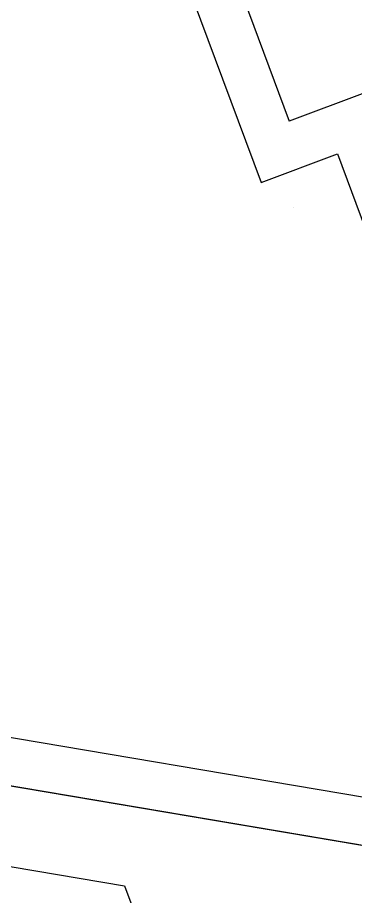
# Model space of a CAD drawing. Extents: x 12199666 to 24617114, y 1197707 to 2548648.
# Drawn here: x 12326968.6 to 12326989.9, y 1255655.6 to 1255711 of the extents above; entities that cross this region are included whole.
import ezdxf

# ---------------------------------------------------------------- set-up
doc = ezdxf.new("R2010")
doc.units = 0
doc.header["$LTSCALE"] = 10
doc.header["$MEASUREMENT"] = 0
doc.layers.add('TX-PLAN-T1-F11$0$_EDO-ALUMINIUM-SECTION', color=90, linetype='Continuous', lineweight=30)
doc.layers.add('TX-PLAN-T1-F11$0$F-Alum', color=4, linetype='Continuous')
doc.layers.add('TX-PLAN-T1-F11$0$Hatch', color=8, linetype='Continuous')

# ---------------------------------------------------------------- blocks, each defined once
blk = doc.blocks.new('TX-PLAN-T1-F11$0$A$C31F16DB5')
at = {"layer": 'TX-PLAN-T1-F11$0$F-Alum'}
blk.add_line((-190.712, 400.525), (-206.216, 391.568), dxfattribs=at)
at = {"layer": 'TX-PLAN-T1-F11$0$F-Alum', "flags": 128}
for points in [[(-250.409, 503.857), (-250.409, 368.864)], [(-203.665, 387.152), (-206.216, 391.568)]]:
    blk.add_lwpolyline(points, dxfattribs=at)
at = {"layer": 'TX-PLAN-T1-F11$0$F-Alum'}
for points in [[(-194.81, 401.622), (-210.315, 392.665), (-207.746, 388.219), (-230.341, 375.165)], [(-247.409, 372.358), (-247.409, 492.667)]]:
    blk.add_lwpolyline(points, dxfattribs=at)
at = {"layer": 'TX-PLAN-T1-F11$0$Hatch'}
blk.add_line((-211.561, 390.414, 0), (-211.561, 390.414, 0), dxfattribs=at)
blk = doc.blocks.new('TX-PLAN-T1-F11$0$TY001')
at = {"layer": 'TX-PLAN-T1-F11$0$F-Alum', "flags": 128}
blk.add_lwpolyline([(14.808, 37.591), (17.174, 37.384, 0.02182), (17.2, 37.382, 0.414214), (17.5, 37.682, 0.087489), (17.482, 37.785), (16.968, 39.196, 0.263725), (16.743, 39.388, -0.359508), (16.5, 39.682), (16.5, 43.795, -0.435799), (17.003, 44.14), (46.049, 44.14), (60, 52.199), (60, 255.97)], format="xyb", dxfattribs=at)
at = {"layer": 'TX-PLAN-T1-F11$0$F-Alum'}
blk.add_lwpolyline([(55, 217.758), (55, 145.901), (50.361, 143.221), (50.766, 142.52), (52.074, 141.873), (52.783, 140.647), (52.865, 139.291), (52.117, 138.158), (52.623, 137.282), (51.572, 136.674), (51.043, 137.589, -0.588182), (48.04, 140.764), (47.557, 141.601), (43.701, 139.373), (54.982, 119.846), (10, 119.846), (10, 300.483)], format="xyb", dxfattribs=at)
at = {"layer": 'TX-PLAN-T1-F11$0$F-Alum', "flags": 128}
blk.add_lwpolyline([(60, 255.97), (60, 120.977)], dxfattribs=at)
blk.add_blockref('TX-PLAN-T1-F11$0$A$C31F16DB5', (310.409, -247.887))
blk = doc.blocks.new('TX-PLAN-T1-F11$0$A$C21521A5F')
at = {"rotation": 90}
blk.add_blockref('TX-PLAN-T1-F11$0$TY001', (388.717, 260.22, 0), dxfattribs=at)
blk = doc.blocks.new('TX-PLAN-T1-F11$0$标准层幕墙0118')
at = {"color": 3}
blk.add_blockref('TX-PLAN-T1-F11$0$A$C21521A5F', (32561.283, 9139.78, 0), dxfattribs=at)
blk = doc.blocks.new('TX-PLAN-T1-F11')
at = {"layer": 'TX-PLAN-T1-F11$0$_EDO-ALUMINIUM-SECTION', "rotation": 350.4236156863823}
blk.add_blockref('TX-PLAN-T1-F11$0$标准层幕墙0118', (12293055.45, 1251790.443), dxfattribs=at)

msp = doc.modelspace()

# ---------------------------------------------------------------- block references
msp.add_blockref('TX-PLAN-T1-F11', (0, 0))

doc.saveas('drawing.dxf')
